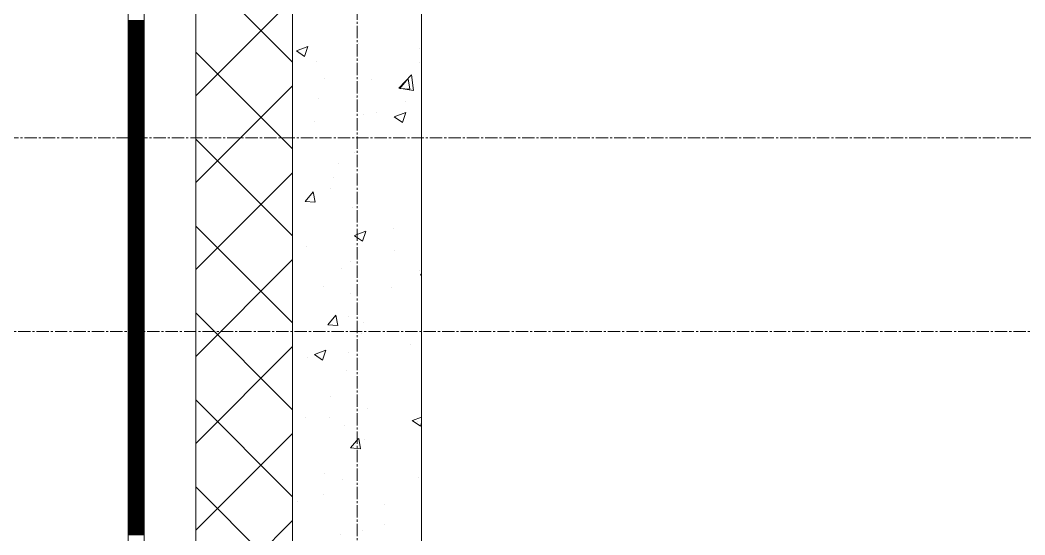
# Model space of a CAD drawing. Header units: millimetres. Extents: x 538266 to 1167394, y 114608 to 637157.
# Drawn here: x 828715 to 830273, y 190498 to 191295 of the extents above; entities that cross this region are included whole.
import ezdxf
from ezdxf.enums import TextEntityAlignment as Align

# ---------------------------------------------------------------- set-up
doc = ezdxf.new("R2010")
doc.units = ezdxf.units.MM
doc.linetypes.add('CENTER2', pattern=[28.575, 19.05, -3.175, 3.175, -3.175])
doc.linetypes.add('DASHED', pattern=[19.05, 12.7, -6.35])
doc.layers.get('Defpoints').update_dxf_attribs({"color": 140})
doc.layers.add('АР_Делит', color=120, linetype='Continuous', lineweight=0, plot=False)
for name, color, linetype, lineweight in [('АР_Стены ПЕНОблок', 52, 'Continuous', 20), ('АР_Тонкая', 254, 'Continuous', 5), ('АР_Утеплитель', 31, 'Continuous', 0), ('АР_Штриховка', 8, 'Continuous', 0)]:
    doc.layers.add(name, color=color, linetype=linetype, lineweight=lineweight)
doc.layers.add('РД_Оси_100', color=7, linetype='Continuous', lineweight=0, true_color=0x525252)
doc.styles.add('style1', font='ARIALN.TTF')

# ---------------------------------------------------------------- blocks, each defined once
blk = doc.blocks.new('2_этаж')
at = {"layer": 'АР_Стены ПЕНОблок', "color": 18, "linetype": 'Continuous', "lineweight": 20, "true_color": 0x000000}
for p, q in [((672773.6, 213213.2), (672773.6, 137013.2)), ((672973.6, 137013.2), (672973.6, 213213.2))]:
    blk.add_line(p, q, dxfattribs=at)
at = {"layer": 'АР_Тонкая', "color": 18, "linetype": 'Continuous', "lineweight": 5, "true_color": 0x000000}
for p, q in [((672518.6, 213213.2), (672518.6, 137013.2)), ((672543.6, 213213.2), (672543.6, 137013.2)), ((672543.6, 137013.2), (672543.6, 213213.2)), ((672623.6, 137013.2), (672623.6, 213213.2))]:
    blk.add_line(p, q, dxfattribs=at)
at = {"layer": 'АР_Утеплитель', "color": 18, "linetype": 'Continuous', "lineweight": 0, "true_color": 0x000000}
for p, q in [((672623.6, 213213.2), (672623.6, 137013.2)), ((672773.6, 137013.2), (672773.6, 213213.2))]:
    blk.add_line(p, q, dxfattribs=at)
at = {"layer": 'АР_Штриховка', "color": 18, "linetype": 'Continuous', "lineweight": 0, "true_color": 0x000000}
for p, q in [((672773.6, 191230.5), (672623.6, 191380.5)), ((672623.6, 191178.4), (672773.6, 191328.4)), ((672518.6, 191295), (672543.6, 191295)), ((672518.6, 191294), (672543.6, 191294)), ((672518.6, 191293), (672543.6, 191293)), ((672518.6, 191292), (672543.6, 191292)), ((672518.6, 191291), (672543.6, 191291)), ((672518.6, 191290), (672543.6, 191290)), ((672518.6, 191289), (672543.6, 191289)), ((672518.6, 191288), (672543.6, 191288)), ((672518.6, 191287), (672543.6, 191287)), ((672518.6, 191286), (672543.6, 191286)), ((672518.6, 191285), (672543.6, 191285)), ((672518.6, 191284), (672543.6, 191284)), ((672518.6, 191283), (672543.6, 191283)), ((672518.6, 191282), (672543.6, 191282)), ((672518.6, 191281), (672543.6, 191281)), ((672518.6, 191280), (672543.6, 191280)), ((672518.6, 191279), (672543.6, 191279)), ((672518.6, 191278), (672543.6, 191278)), ((672518.6, 191277), (672543.6, 191277)), ((672518.6, 191276), (672543.6, 191276)), ((672518.6, 191275), (672543.6, 191275)), ((672518.6, 191274), (672543.6, 191274)), ((672518.6, 191273), (672543.6, 191273)), ((672518.6, 191272), (672543.6, 191272)), ((672518.6, 191271), (672543.6, 191271)), ((672518.6, 191270), (672543.6, 191270)), ((672518.6, 191269), (672543.6, 191269)), ((672518.6, 191268), (672543.6, 191268)), ((672518.6, 191267), (672543.6, 191267)), ((672518.6, 191266), (672543.6, 191266)), ((672518.6, 191265), (672543.6, 191265)), ((672518.6, 191264), (672543.6, 191264)), ((672518.6, 191263), (672543.6, 191263)), ((672518.6, 191262), (672543.6, 191262)), ((672518.6, 191261), (672543.6, 191261)), ((672518.6, 191260), (672543.6, 191260)), ((672518.6, 191259), (672543.6, 191259)), ((672876.4, 191259.4), (672876.4, 191259.4)), ((672518.6, 191258), (672543.6, 191258)), ((672518.6, 191257), (672543.6, 191257)), ((672518.6, 191256), (672543.6, 191256)), ((672518.6, 191255), (672543.6, 191255)), ((672518.6, 191254), (672543.6, 191254)), ((672518.6, 191253), (672543.6, 191253)), ((672518.6, 191252), (672543.6, 191252)), ((672518.6, 191251), (672543.6, 191251)), ((672518.6, 191250), (672543.6, 191250)), ((672518.6, 191249), (672543.6, 191249)), ((672518.6, 191248), (672543.6, 191248)), ((672518.6, 191247), (672543.6, 191247)), ((672518.6, 191246), (672543.6, 191246)), ((672518.6, 191245), (672543.6, 191245)), ((672518.6, 191244), (672543.6, 191244)), ((672773.6, 191095.8), (672623.6, 191245.8)), ((672779.6, 191247.9), (672797.4, 191254.7)), ((672779.6, 191247.8), (672792.2, 191239.2)), ((672792.2, 191239.2), (672797.4, 191254.6)), ((672970.1, 191252), (672970.1, 191252)), ((672518.6, 191243), (672543.6, 191243)), ((672518.6, 191242), (672543.6, 191242)), ((672518.6, 191241), (672543.6, 191241)), ((672518.6, 191240), (672543.6, 191240)), ((672518.6, 191239), (672543.6, 191239)), ((672518.6, 191238), (672543.6, 191238)), ((672518.6, 191237), (672543.6, 191237)), ((672518.6, 191236), (672543.6, 191236)), ((672518.6, 191235), (672543.6, 191235)), ((672518.6, 191234), (672543.6, 191234)), ((672518.6, 191233), (672543.6, 191233)), ((672518.6, 191232), (672543.6, 191232)), ((672518.6, 191231), (672543.6, 191231)), ((672518.6, 191230), (672543.6, 191230)), ((672518.6, 191229), (672543.6, 191229)), ((672518.6, 191228), (672543.6, 191228)), ((672810.3, 191231), (672810.3, 191231)), ((672873.9, 191239.3), (672873.9, 191239.3)), ((672970.9, 191229.8), (672970.9, 191229.8)), ((672518.6, 191227), (672543.6, 191227)), ((672518.6, 191226), (672543.6, 191226)), ((672518.6, 191225), (672543.6, 191225)), ((672518.6, 191224), (672543.6, 191224)), ((672518.6, 191223), (672543.6, 191223)), ((672518.6, 191222), (672543.6, 191222)), ((672518.6, 191221), (672543.6, 191221)), ((672518.6, 191220), (672543.6, 191220)), ((672518.6, 191219), (672543.6, 191219)), ((672518.6, 191218), (672543.6, 191218)), ((672518.6, 191217), (672543.6, 191217)), ((672518.6, 191216), (672543.6, 191216)), ((672518.6, 191215), (672543.6, 191215)), ((672518.6, 191214), (672543.6, 191214)), ((672518.6, 191213), (672543.6, 191213)), ((672518.6, 191212), (672543.6, 191212)), ((672518.6, 191211), (672543.6, 191211)), ((672518.6, 191210), (672543.6, 191210)), ((672518.6, 191209), (672543.6, 191209)), ((672518.6, 191208), (672543.6, 191208)), ((672518.6, 191207), (672543.6, 191207)), ((672518.6, 191206), (672543.6, 191206)), ((672518.6, 191205), (672543.6, 191205)), ((672518.6, 191204), (672543.6, 191204)), ((672518.6, 191203), (672543.6, 191203)), ((672518.6, 191202), (672543.6, 191202)), ((672518.6, 191201), (672543.6, 191201)), ((672518.6, 191200), (672543.6, 191200)), ((672518.6, 191199), (672543.6, 191199)), ((672518.6, 191198), (672543.6, 191198)), ((672518.6, 191197), (672543.6, 191197)), ((672822.8, 191204.3), (672822.8, 191204.3)), ((672895.7, 191202.9), (672895.7, 191202.9)), ((672938.3, 191190.1), (672958, 191210.7)), ((672940.1, 191189.7), (672952.3, 191204.3)), ((672955.5, 191188.4), (672952.6, 191204.3)), ((672960.9, 191186.6), (672958.1, 191210.7)), ((672518.6, 191196), (672543.6, 191196)), ((672518.6, 191195), (672543.6, 191195)), ((672518.6, 191194), (672543.6, 191194)), ((672518.6, 191193), (672543.6, 191193)), ((672518.6, 191192), (672543.6, 191192)), ((672518.6, 191191), (672543.6, 191191)), ((672518.6, 191190), (672543.6, 191190)), ((672518.6, 191189), (672543.6, 191189)), ((672518.6, 191188), (672543.6, 191188)), ((672518.6, 191187), (672543.6, 191187)), ((672518.6, 191186), (672543.6, 191186)), ((672518.6, 191185), (672543.6, 191185)), ((672518.6, 191184), (672543.6, 191184)), ((672518.6, 191183), (672543.6, 191183)), ((672518.6, 191182), (672543.6, 191182)), ((672518.6, 191181), (672543.6, 191181)), ((672623.6, 191043.7), (672773.6, 191193.7)), ((672938.3, 191190), (672960.9, 191186.5)), ((672940.1, 191189.7), (672955.3, 191188.4)), ((672518.6, 191180), (672543.6, 191180)), ((672518.6, 191179), (672543.6, 191179)), ((672518.6, 191178), (672543.6, 191178)), ((672518.6, 191177), (672543.6, 191177)), ((672518.6, 191176), (672543.6, 191176)), ((672518.6, 191175), (672543.6, 191175)), ((672518.6, 191174), (672543.6, 191174)), ((672518.6, 191173), (672543.6, 191173)), ((672518.6, 191172), (672543.6, 191172)), ((672518.6, 191171), (672543.6, 191171)), ((672518.6, 191170), (672543.6, 191170)), ((672518.6, 191169), (672543.6, 191169)), ((672518.6, 191168), (672543.6, 191168)), ((672518.6, 191167), (672543.6, 191167)), ((672518.6, 191166), (672543.6, 191166)), ((672813.7, 191174.6), (672813.7, 191174.6)), ((672873.3, 191174.9), (672873.3, 191174.9)), ((672949.3, 191168.8), (672949.3, 191168.8)), ((672518.6, 191165), (672543.6, 191165)), ((672518.6, 191164), (672543.6, 191164)), ((672518.6, 191163), (672543.6, 191163)), ((672518.6, 191162), (672543.6, 191162)), ((672518.6, 191161), (672543.6, 191161)), ((672518.6, 191160), (672543.6, 191160)), ((672518.6, 191159), (672543.6, 191159)), ((672518.6, 191158), (672543.6, 191158)), ((672518.6, 191157), (672543.6, 191157)), ((672518.6, 191156), (672543.6, 191156)), ((672518.6, 191155), (672543.6, 191155)), ((672518.6, 191154), (672543.6, 191154)), ((672518.6, 191153), (672543.6, 191153)), ((672518.6, 191152), (672543.6, 191152)), ((672518.6, 191151), (672543.6, 191151)), ((672518.6, 191150), (672543.6, 191150)), ((672903.2, 191151.8), (672903.2, 191151.8)), ((672931.2, 191145.7), (672949, 191152.5)), ((672943.8, 191137), (672949, 191152.3)), ((672518.6, 191149), (672543.6, 191149)), ((672518.6, 191148), (672543.6, 191148)), ((672518.6, 191147), (672543.6, 191147)), ((672518.6, 191146), (672543.6, 191146)), ((672518.6, 191145), (672543.6, 191145)), ((672518.6, 191144), (672543.6, 191144)), ((672518.6, 191143), (672543.6, 191143)), ((672518.6, 191142), (672543.6, 191142)), ((672518.6, 191141), (672543.6, 191141)), ((672518.6, 191140), (672543.6, 191140)), ((672518.6, 191139), (672543.6, 191139)), ((672518.6, 191138), (672543.6, 191138)), ((672518.6, 191137), (672543.6, 191137)), ((672518.6, 191136), (672543.6, 191136)), ((672518.6, 191135), (672543.6, 191135)), ((672807, 191139.1), (672807, 191139.1)), ((672883.6, 191148.6), (672883.6, 191148.6)), ((672931.2, 191145.5), (672943.8, 191137)), ((672518.6, 191134), (672543.6, 191134)), ((672518.6, 191133), (672543.6, 191133)), ((672518.6, 191132), (672543.6, 191132)), ((672518.6, 191131), (672543.6, 191131)), ((672518.6, 191130), (672543.6, 191130)), ((672518.6, 191129), (672543.6, 191129)), ((672518.6, 191128), (672543.6, 191128)), ((672518.6, 191127), (672543.6, 191127)), ((672518.6, 191126), (672543.6, 191126)), ((672518.6, 191125), (672543.6, 191125)), ((672518.6, 191124), (672543.6, 191124)), ((672518.6, 191123), (672543.6, 191123)), ((672518.6, 191122), (672543.6, 191122)), ((672518.6, 191121), (672543.6, 191121)), ((672518.6, 191120), (672543.6, 191120)), ((672518.6, 191119), (672543.6, 191119)), ((672518.6, 191118), (672543.6, 191118)), ((672518.6, 191117), (672543.6, 191117)), ((672518.6, 191116), (672543.6, 191116)), ((672518.6, 191115), (672543.6, 191115)), ((672518.6, 191114), (672543.6, 191114)), ((672518.6, 191113), (672543.6, 191113)), ((672518.6, 191112), (672543.6, 191112)), ((672518.6, 191111), (672543.6, 191111)), ((672518.6, 191110), (672543.6, 191110)), ((672518.6, 191109), (672543.6, 191109)), ((672518.6, 191108), (672543.6, 191108)), ((672518.6, 191107), (672543.6, 191107)), ((672518.6, 191106), (672543.6, 191106)), ((672518.6, 191105), (672543.6, 191105)), ((672518.6, 191104), (672543.6, 191104)), ((672518.6, 191103), (672543.6, 191103)), ((672773.6, 190961.1), (672623.6, 191111.1)), ((672518.6, 191102), (672543.6, 191102)), ((672518.6, 191101), (672543.6, 191101)), ((672518.6, 191100), (672543.6, 191100)), ((672518.6, 191099), (672543.6, 191099)), ((672518.6, 191098), (672543.6, 191098)), ((672518.6, 191097), (672543.6, 191097)), ((672518.6, 191096), (672543.6, 191096)), ((672518.6, 191095), (672543.6, 191095)), ((672518.6, 191094), (672543.6, 191094)), ((672518.6, 191093), (672543.6, 191093)), ((672518.6, 191092), (672543.6, 191092)), ((672518.6, 191091), (672543.6, 191091)), ((672518.6, 191090), (672543.6, 191090)), ((672518.6, 191089), (672543.6, 191089)), ((672518.6, 191088), (672543.6, 191088)), ((672870.3, 191090.3), (672870.3, 191090.3)), ((672518.6, 191087), (672543.6, 191087)), ((672518.6, 191086), (672543.6, 191086)), ((672518.6, 191085), (672543.6, 191085)), ((672518.6, 191084), (672543.6, 191084)), ((672518.6, 191083), (672543.6, 191083)), ((672518.6, 191082), (672543.6, 191082)), ((672518.6, 191081), (672543.6, 191081)), ((672518.6, 191080), (672543.6, 191080)), ((672518.6, 191079), (672543.6, 191079)), ((672518.6, 191078), (672543.6, 191078)), ((672518.6, 191077), (672543.6, 191077)), ((672518.6, 191076), (672543.6, 191076)), ((672518.6, 191075), (672543.6, 191075)), ((672518.6, 191074), (672543.6, 191074)), ((672518.6, 191073), (672543.6, 191073)), ((672518.6, 191072), (672543.6, 191072)), ((672845.2, 191073.8), (672845.2, 191073.8)), ((672518.6, 191071), (672543.6, 191071)), ((672518.6, 191070), (672543.6, 191070)), ((672518.6, 191069), (672543.6, 191069)), ((672518.6, 191068), (672543.6, 191068)), ((672518.6, 191067), (672543.6, 191067)), ((672518.6, 191066), (672543.6, 191066)), ((672518.6, 191065), (672543.6, 191065)), ((672518.6, 191064), (672543.6, 191064)), ((672518.6, 191063), (672543.6, 191063)), ((672518.6, 191062), (672543.6, 191062)), ((672518.6, 191061), (672543.6, 191061)), ((672518.6, 191060), (672543.6, 191060)), ((672518.6, 191059), (672543.6, 191059)), ((672518.6, 191058), (672543.6, 191058)), ((672518.6, 191057), (672543.6, 191057)), ((672623.6, 190909), (672773.6, 191059)), ((672518.6, 191056), (672543.6, 191056)), ((672518.6, 191055), (672543.6, 191055)), ((672518.6, 191054), (672543.6, 191054)), ((672518.6, 191053), (672543.6, 191053)), ((672518.6, 191052), (672543.6, 191052)), ((672518.6, 191051), (672543.6, 191051)), ((672518.6, 191050), (672543.6, 191050)), ((672518.6, 191049), (672543.6, 191049)), ((672518.6, 191048), (672543.6, 191048)), ((672518.6, 191047), (672543.6, 191047)), ((672518.6, 191046), (672543.6, 191046)), ((672518.6, 191045), (672543.6, 191045)), ((672518.6, 191044), (672543.6, 191044)), ((672518.6, 191043), (672543.6, 191043)), ((672518.6, 191042), (672543.6, 191042)), ((672518.6, 191041), (672543.6, 191041)), ((672836.4, 191051.6), (672836.4, 191051.6)), ((672518.6, 191040), (672543.6, 191040)), ((672518.6, 191039), (672543.6, 191039)), ((672518.6, 191038), (672543.6, 191038)), ((672518.6, 191037), (672543.6, 191037)), ((672518.6, 191036), (672543.6, 191036)), ((672518.6, 191035), (672543.6, 191035)), ((672518.6, 191034), (672543.6, 191034)), ((672518.6, 191033), (672543.6, 191033)), ((672518.6, 191032), (672543.6, 191032)), ((672518.6, 191031), (672543.6, 191031)), ((672518.6, 191030), (672543.6, 191030)), ((672518.6, 191029), (672543.6, 191029)), ((672518.6, 191028), (672543.6, 191028)), ((672518.6, 191027), (672543.6, 191027)), ((672518.6, 191026), (672543.6, 191026)), ((672793.1, 191014.6), (672805.4, 191029.2)), ((672808.6, 191013.3), (672805.6, 191029.2)), ((672832.5, 191034.2), (672832.5, 191034.2)), ((672518.6, 191025), (672543.6, 191025)), ((672518.6, 191024), (672543.6, 191024)), ((672518.6, 191023), (672543.6, 191023)), ((672518.6, 191022), (672543.6, 191022)), ((672518.6, 191021), (672543.6, 191021)), ((672518.6, 191020), (672543.6, 191020)), ((672518.6, 191019), (672543.6, 191019)), ((672518.6, 191018), (672543.6, 191018)), ((672518.6, 191017), (672543.6, 191017)), ((672518.6, 191016), (672543.6, 191016)), ((672518.6, 191015), (672543.6, 191015)), ((672518.6, 191014), (672543.6, 191014)), ((672518.6, 191013), (672543.6, 191013)), ((672518.6, 191012), (672543.6, 191012)), ((672518.6, 191011), (672543.6, 191011)), ((672518.6, 191010), (672543.6, 191010)), ((672793.1, 191014.6), (672808.3, 191013.2)), ((672518.6, 191009), (672543.6, 191009)), ((672518.6, 191008), (672543.6, 191008)), ((672518.6, 191007), (672543.6, 191007)), ((672518.6, 191006), (672543.6, 191006)), ((672518.6, 191005), (672543.6, 191005)), ((672518.6, 191004), (672543.6, 191004)), ((672518.6, 191003), (672543.6, 191003)), ((672518.6, 191002), (672543.6, 191002)), ((672518.6, 191001), (672543.6, 191001)), ((672518.6, 191000), (672543.6, 191000)), ((672518.6, 190999), (672543.6, 190999)), ((672518.6, 190998), (672543.6, 190998)), ((672518.6, 190997), (672543.6, 190997)), ((672518.6, 190996), (672543.6, 190996)), ((672518.6, 190995), (672543.6, 190995)), ((672518.6, 190994), (672543.6, 190994)), ((672867.2, 191005.8), (672867.2, 191005.8)), ((672518.6, 190993), (672543.6, 190993)), ((672518.6, 190992), (672543.6, 190992)), ((672518.6, 190991), (672543.6, 190991)), ((672518.6, 190990), (672543.6, 190990)), ((672518.6, 190989), (672543.6, 190989)), ((672518.6, 190988), (672543.6, 190988)), ((672518.6, 190987), (672543.6, 190987)), ((672518.6, 190986), (672543.6, 190986)), ((672518.6, 190985), (672543.6, 190985)), ((672518.6, 190984), (672543.6, 190984)), ((672518.6, 190983), (672543.6, 190983)), ((672518.6, 190982), (672543.6, 190982)), ((672518.6, 190981), (672543.6, 190981)), ((672518.6, 190980), (672543.6, 190980)), ((672518.6, 190979), (672543.6, 190979)), ((672518.6, 190978), (672543.6, 190978)), ((672518.6, 190977), (672543.6, 190977)), ((672518.6, 190976), (672543.6, 190976)), ((672518.6, 190975), (672543.6, 190975)), ((672518.6, 190974), (672543.6, 190974)), ((672518.6, 190973), (672543.6, 190973)), ((672518.6, 190972), (672543.6, 190972)), ((672518.6, 190971), (672543.6, 190971)), ((672518.6, 190970), (672543.6, 190970)), ((672518.6, 190969), (672543.6, 190969)), ((672518.6, 190968), (672543.6, 190968)), ((672518.6, 190967), (672543.6, 190967)), ((672518.6, 190966), (672543.6, 190966)), ((672518.6, 190965), (672543.6, 190965)), ((672518.6, 190964), (672543.6, 190964)), ((672518.6, 190963), (672543.6, 190963)), ((672773.6, 190826.4), (672623.6, 190976.4)), ((672869.4, 190961.5), (672887.2, 190968.3)), ((672882, 190952.8), (672887.2, 190968.1)), ((672930, 190972.6), (672930, 190972.6)), ((672518.6, 190962), (672543.6, 190962)), ((672518.6, 190961), (672543.6, 190961)), ((672518.6, 190960), (672543.6, 190960)), ((672518.6, 190959), (672543.6, 190959)), ((672518.6, 190958), (672543.6, 190958)), ((672518.6, 190957), (672543.6, 190957)), ((672518.6, 190956), (672543.6, 190956)), ((672518.6, 190955), (672543.6, 190955)), ((672518.6, 190954), (672543.6, 190954)), ((672518.6, 190953), (672543.6, 190953)), ((672518.6, 190952), (672543.6, 190952)), ((672518.6, 190951), (672543.6, 190951)), ((672518.6, 190950), (672543.6, 190950)), ((672518.6, 190949), (672543.6, 190949)), ((672518.6, 190948), (672543.6, 190948)), ((672869.4, 190961.3), (672882, 190952.8)), ((672518.6, 190947), (672543.6, 190947)), ((672518.6, 190946), (672543.6, 190946)), ((672518.6, 190945), (672543.6, 190945)), ((672518.6, 190944), (672543.6, 190944)), ((672518.6, 190943), (672543.6, 190943)), ((672518.6, 190942), (672543.6, 190942)), ((672518.6, 190941), (672543.6, 190941)), ((672518.6, 190940), (672543.6, 190940)), ((672518.6, 190939), (672543.6, 190939)), ((672518.6, 190938), (672543.6, 190938)), ((672518.6, 190937), (672543.6, 190937)), ((672518.6, 190936), (672543.6, 190936)), ((672518.6, 190935), (672543.6, 190935)), ((672518.6, 190934), (672543.6, 190934)), ((672518.6, 190933), (672543.6, 190933)), ((672518.6, 190932), (672543.6, 190932)), ((672795.7, 190944), (672795.7, 190944)), ((672931.3, 190938.3), (672931.3, 190938.3)), ((672518.6, 190931), (672543.6, 190931)), ((672518.6, 190930), (672543.6, 190930)), ((672518.6, 190929), (672543.6, 190929)), ((672518.6, 190928), (672543.6, 190928)), ((672518.6, 190927), (672543.6, 190927)), ((672518.6, 190926), (672543.6, 190926)), ((672518.6, 190925), (672543.6, 190925)), ((672518.6, 190924), (672543.6, 190924)), ((672518.6, 190923), (672543.6, 190923)), ((672518.6, 190922), (672543.6, 190922)), ((672518.6, 190921), (672543.6, 190921)), ((672518.6, 190920), (672543.6, 190920)), ((672518.6, 190919), (672543.6, 190919)), ((672518.6, 190918), (672543.6, 190918)), ((672518.6, 190917), (672543.6, 190917)), ((672518.6, 190916), (672543.6, 190916)), ((672623.6, 190774.3), (672773.6, 190924.3)), ((672864.1, 190921.2), (672864.1, 190921.2)), ((672518.6, 190915), (672543.6, 190915)), ((672518.6, 190914), (672543.6, 190914)), ((672518.6, 190913), (672543.6, 190913)), ((672518.6, 190912), (672543.6, 190912)), ((672518.6, 190911), (672543.6, 190911)), ((672518.6, 190910), (672543.6, 190910)), ((672518.6, 190909), (672543.6, 190909)), ((672518.6, 190908), (672543.6, 190908)), ((672518.6, 190907), (672543.6, 190907)), ((672518.6, 190906), (672543.6, 190906)), ((672518.6, 190905), (672543.6, 190905)), ((672518.6, 190904), (672543.6, 190904)), ((672518.6, 190903), (672543.6, 190903)), ((672518.6, 190902), (672543.6, 190902)), ((672518.6, 190901), (672543.6, 190901)), ((672849.3, 190909.9), (672849.3, 190909.9)), ((672970.2, 190908.1), (672970.2, 190908.1)), ((672971.9, 190900.6), (672973.6, 190902.3)), ((672972, 190900.5), (672973.6, 190900.3)), ((672518.6, 190900), (672543.6, 190900)), ((672518.6, 190899), (672543.6, 190899)), ((672518.6, 190898), (672543.6, 190898)), ((672518.6, 190897), (672543.6, 190897)), ((672518.6, 190896), (672543.6, 190896)), ((672518.6, 190895), (672543.6, 190895)), ((672518.6, 190894), (672543.6, 190894)), ((672518.6, 190893), (672543.6, 190893)), ((672518.6, 190892), (672543.6, 190892)), ((672518.6, 190891), (672543.6, 190891)), ((672518.6, 190890), (672543.6, 190890)), ((672518.6, 190889), (672543.6, 190889)), ((672518.6, 190888), (672543.6, 190888)), ((672518.6, 190887), (672543.6, 190887)), ((672518.6, 190886), (672543.6, 190886)), ((672518.6, 190885), (672543.6, 190885)), ((672518.6, 190884), (672543.6, 190884)), ((672518.6, 190883), (672543.6, 190883)), ((672518.6, 190882), (672543.6, 190882)), ((672518.6, 190881), (672543.6, 190881)), ((672518.6, 190880), (672543.6, 190880)), ((672518.6, 190879), (672543.6, 190879)), ((672518.6, 190878), (672543.6, 190878)), ((672518.6, 190877), (672543.6, 190877)), ((672518.6, 190876), (672543.6, 190876)), ((672518.6, 190875), (672543.6, 190875)), ((672518.6, 190874), (672543.6, 190874)), ((672518.6, 190873), (672543.6, 190873)), ((672518.6, 190872), (672543.6, 190872)), ((672518.6, 190871), (672543.6, 190871)), ((672518.6, 190870), (672543.6, 190870)), ((672822, 190882.7), (672822, 190882.7)), ((672863.2, 190872.4), (672863.2, 190872.4)), ((672926.8, 190880.8), (672926.8, 190880.8)), ((672518.6, 190869), (672543.6, 190869)), ((672518.6, 190868), (672543.6, 190868)), ((672518.6, 190867), (672543.6, 190867)), ((672518.6, 190866), (672543.6, 190866)), ((672518.6, 190865), (672543.6, 190865)), ((672518.6, 190864), (672543.6, 190864)), ((672518.6, 190863), (672543.6, 190863)), ((672518.6, 190862), (672543.6, 190862)), ((672518.6, 190861), (672543.6, 190861)), ((672518.6, 190860), (672543.6, 190860)), ((672518.6, 190859), (672543.6, 190859)), ((672518.6, 190858), (672543.6, 190858)), ((672518.6, 190857), (672543.6, 190857)), ((672518.6, 190856), (672543.6, 190856)), ((672518.6, 190855), (672543.6, 190855)), ((672518.6, 190854), (672543.6, 190854)), ((672518.6, 190853), (672543.6, 190853)), ((672518.6, 190852), (672543.6, 190852)), ((672518.6, 190851), (672543.6, 190851)), ((672518.6, 190850), (672543.6, 190850)), ((672518.6, 190849), (672543.6, 190849)), ((672518.6, 190848), (672543.6, 190848)), ((672518.6, 190847), (672543.6, 190847)), ((672518.6, 190846), (672543.6, 190846)), ((672518.6, 190845), (672543.6, 190845)), ((672518.6, 190844), (672543.6, 190844)), ((672518.6, 190843), (672543.6, 190843)), ((672518.6, 190842), (672543.6, 190842)), ((672518.6, 190841), (672543.6, 190841)), ((672518.6, 190840), (672543.6, 190840)), ((672518.6, 190839), (672543.6, 190839)), ((672773.6, 190691.7), (672623.6, 190841.7)), ((672828.4, 190823.5), (672840.6, 190838.1)), ((672843.8, 190822.2), (672840.9, 190838.1)), ((672518.6, 190838), (672543.6, 190838)), ((672518.6, 190837), (672543.6, 190837)), ((672518.6, 190836), (672543.6, 190836)), ((672518.6, 190835), (672543.6, 190835)), ((672518.6, 190834), (672543.6, 190834)), ((672518.6, 190833), (672543.6, 190833)), ((672518.6, 190832), (672543.6, 190832)), ((672518.6, 190831), (672543.6, 190831)), ((672518.6, 190830), (672543.6, 190830)), ((672518.6, 190829), (672543.6, 190829)), ((672518.6, 190828), (672543.6, 190828)), ((672518.6, 190827), (672543.6, 190827)), ((672518.6, 190826), (672543.6, 190826)), ((672518.6, 190825), (672543.6, 190825)), ((672518.6, 190824), (672543.6, 190824)), ((672518.6, 190823), (672543.6, 190823)), ((672828.4, 190823.5), (672843.6, 190822.2)), ((672861, 190836.7), (672861, 190836.7)), ((672882.9, 190826.9), (672882.9, 190826.9)), ((672518.6, 190822), (672543.6, 190822)), ((672518.6, 190821), (672543.6, 190821)), ((672518.6, 190820), (672543.6, 190820)), ((672518.6, 190819), (672543.6, 190819)), ((672518.6, 190818), (672543.6, 190818)), ((672518.6, 190817), (672543.6, 190817)), ((672518.6, 190816), (672543.6, 190816)), ((672518.6, 190815), (672543.6, 190815)), ((672518.6, 190814), (672543.6, 190814)), ((672518.6, 190813), (672543.6, 190813)), ((672518.6, 190812), (672543.6, 190812)), ((672518.6, 190811), (672543.6, 190811)), ((672518.6, 190810), (672543.6, 190810)), ((672518.6, 190809), (672543.6, 190809)), ((672518.6, 190808), (672543.6, 190808)), ((672518.6, 190807), (672543.6, 190807)), ((672880.8, 190809.2), (672880.8, 190809.2)), ((672518.6, 190806), (672543.6, 190806)), ((672518.6, 190805), (672543.6, 190805)), ((672518.6, 190804), (672543.6, 190804)), ((672518.6, 190803), (672543.6, 190803)), ((672518.6, 190802), (672543.6, 190802)), ((672518.6, 190801), (672543.6, 190801)), ((672518.6, 190800), (672543.6, 190800)), ((672518.6, 190799), (672543.6, 190799)), ((672518.6, 190798), (672543.6, 190798)), ((672518.6, 190797), (672543.6, 190797)), ((672518.6, 190796), (672543.6, 190796)), ((672518.6, 190795), (672543.6, 190795)), ((672518.6, 190794), (672543.6, 190794)), ((672518.6, 190793), (672543.6, 190793)), ((672518.6, 190792), (672543.6, 190792)), ((672956.2, 190793.2), (672956.2, 190793.2)), ((672518.6, 190791), (672543.6, 190791)), ((672518.6, 190790), (672543.6, 190790)), ((672518.6, 190789), (672543.6, 190789)), ((672518.6, 190788), (672543.6, 190788)), ((672518.6, 190787), (672543.6, 190787)), ((672518.6, 190786), (672543.6, 190786)), ((672518.6, 190785), (672543.6, 190785)), ((672518.6, 190784), (672543.6, 190784)), ((672518.6, 190783), (672543.6, 190783)), ((672518.6, 190782), (672543.6, 190782)), ((672518.6, 190781), (672543.6, 190781)), ((672518.6, 190780), (672543.6, 190780)), ((672518.6, 190779), (672543.6, 190779)), ((672518.6, 190778), (672543.6, 190778)), ((672518.6, 190777), (672543.6, 190777)), ((672518.6, 190776), (672543.6, 190776)), ((672623.6, 190639.6), (672773.6, 190789.6)), ((672807.6, 190777.3), (672825.4, 190784.1)), ((672807.6, 190777.1), (672820.2, 190768.6)), ((672820.2, 190768.6), (672825.4, 190783.9)), ((672860, 190780.6), (672860, 190780.6)), ((672518.6, 190775), (672543.6, 190775)), ((672518.6, 190774), (672543.6, 190774)), ((672518.6, 190773), (672543.6, 190773)), ((672518.6, 190772), (672543.6, 190772)), ((672518.6, 190771), (672543.6, 190771)), ((672518.6, 190770), (672543.6, 190770)), ((672518.6, 190769), (672543.6, 190769)), ((672518.6, 190768), (672543.6, 190768)), ((672518.6, 190767), (672543.6, 190767)), ((672518.6, 190766), (672543.6, 190766)), ((672518.6, 190765), (672543.6, 190765)), ((672518.6, 190764), (672543.6, 190764)), ((672518.6, 190763), (672543.6, 190763)), ((672518.6, 190762), (672543.6, 190762)), ((672518.6, 190761), (672543.6, 190761)), ((672796.4, 190772.2), (672796.4, 190772.2)), ((672518.6, 190760), (672543.6, 190760)), ((672518.6, 190759), (672543.6, 190759)), ((672518.6, 190758), (672543.6, 190758)), ((672518.6, 190757), (672543.6, 190757)), ((672518.6, 190756), (672543.6, 190756)), ((672518.6, 190755), (672543.6, 190755)), ((672518.6, 190754), (672543.6, 190754)), ((672518.6, 190753), (672543.6, 190753)), ((672518.6, 190752), (672543.6, 190752)), ((672518.6, 190751), (672543.6, 190751)), ((672518.6, 190750), (672543.6, 190750)), ((672518.6, 190749), (672543.6, 190749)), ((672518.6, 190748), (672543.6, 190748)), ((672518.6, 190747), (672543.6, 190747)), ((672518.6, 190746), (672543.6, 190746)), ((672518.6, 190745), (672543.6, 190745)), ((672857.9, 190752.1), (672857.9, 190752.1)), ((672518.6, 190744), (672543.6, 190744)), ((672518.6, 190743), (672543.6, 190743)), ((672518.6, 190742), (672543.6, 190742)), ((672518.6, 190741), (672543.6, 190741)), ((672518.6, 190740), (672543.6, 190740)), ((672518.6, 190739), (672543.6, 190739)), ((672518.6, 190738), (672543.6, 190738)), ((672518.6, 190737), (672543.6, 190737)), ((672518.6, 190736), (672543.6, 190736)), ((672518.6, 190735), (672543.6, 190735)), ((672518.6, 190734), (672543.6, 190734)), ((672518.6, 190733), (672543.6, 190733)), ((672518.6, 190732), (672543.6, 190732)), ((672518.6, 190731), (672543.6, 190731)), ((672518.6, 190730), (672543.6, 190730)), ((672518.6, 190729), (672543.6, 190729)), ((672518.6, 190728), (672543.6, 190728)), ((672518.6, 190727), (672543.6, 190727)), ((672518.6, 190726), (672543.6, 190726)), ((672518.6, 190725), (672543.6, 190725)), ((672518.6, 190724), (672543.6, 190724)), ((672518.6, 190723), (672543.6, 190723)), ((672518.6, 190722), (672543.6, 190722)), ((672518.6, 190721), (672543.6, 190721)), ((672518.6, 190720), (672543.6, 190720)), ((672518.6, 190719), (672543.6, 190719)), ((672518.6, 190718), (672543.6, 190718)), ((672518.6, 190717), (672543.6, 190717)), ((672518.6, 190716), (672543.6, 190716)), ((672518.6, 190715), (672543.6, 190715)), ((672518.6, 190714), (672543.6, 190714)), ((672518.6, 190713), (672543.6, 190713)), ((672518.6, 190712), (672543.6, 190712)), ((672518.6, 190711), (672543.6, 190711)), ((672518.6, 190710), (672543.6, 190710)), ((672518.6, 190709), (672543.6, 190709)), ((672518.6, 190708), (672543.6, 190708)), ((672518.6, 190707), (672543.6, 190707)), ((672518.6, 190706), (672543.6, 190706)), ((672518.6, 190705), (672543.6, 190705)), ((672518.6, 190704), (672543.6, 190704)), ((672518.6, 190703), (672543.6, 190703)), ((672518.6, 190702), (672543.6, 190702)), ((672518.6, 190701), (672543.6, 190701)), ((672518.6, 190700), (672543.6, 190700)), ((672518.6, 190699), (672543.6, 190699)), ((672518.6, 190698), (672543.6, 190698)), ((672773.6, 190557), (672623.6, 190707)), ((672831.8, 190712.6), (672831.8, 190712.6)), ((672518.6, 190697), (672543.6, 190697)), ((672518.6, 190696), (672543.6, 190696)), ((672518.6, 190695), (672543.6, 190695)), ((672518.6, 190694), (672543.6, 190694)), ((672518.6, 190693), (672543.6, 190693)), ((672518.6, 190692), (672543.6, 190692)), ((672518.6, 190691), (672543.6, 190691)), ((672518.6, 190690), (672543.6, 190690)), ((672518.6, 190689), (672543.6, 190689)), ((672518.6, 190688), (672543.6, 190688)), ((672518.6, 190687), (672543.6, 190687)), ((672518.6, 190686), (672543.6, 190686)), ((672518.6, 190685), (672543.6, 190685)), ((672518.6, 190684), (672543.6, 190684)), ((672518.6, 190683), (672543.6, 190683)), ((672889.3, 190693.1), (672889.3, 190693.1)), ((672518.6, 190682), (672543.6, 190682)), ((672518.6, 190681), (672543.6, 190681)), ((672518.6, 190680), (672543.6, 190680)), ((672518.6, 190679), (672543.6, 190679)), ((672518.6, 190678), (672543.6, 190678)), ((672518.6, 190677), (672543.6, 190677)), ((672518.6, 190676), (672543.6, 190676)), ((672518.6, 190675), (672543.6, 190675)), ((672518.6, 190674), (672543.6, 190674)), ((672518.6, 190673), (672543.6, 190673)), ((672518.6, 190672), (672543.6, 190672)), ((672518.6, 190671), (672543.6, 190671)), ((672518.6, 190670), (672543.6, 190670)), ((672518.6, 190669), (672543.6, 190669)), ((672518.6, 190668), (672543.6, 190668)), ((672518.6, 190667), (672543.6, 190667)), ((672793.1, 190680.4), (672793.1, 190680.4)), ((672831.3, 190679.4), (672831.3, 190679.4)), ((672854.8, 190667.6), (672854.8, 190667.6)), ((672959.2, 190674.9), (672971.8, 190666.3)), ((672959.3, 190675), (672973.6, 190680.5)), ((672966.9, 190673.7), (672966.9, 190673.7)), ((672971.8, 190666.3), (672973.6, 190671.5)), ((672518.6, 190666), (672543.6, 190666)), ((672518.6, 190665), (672543.6, 190665)), ((672518.6, 190664), (672543.6, 190664)), ((672518.6, 190663), (672543.6, 190663)), ((672518.6, 190662), (672543.6, 190662)), ((672518.6, 190661), (672543.6, 190661)), ((672518.6, 190660), (672543.6, 190660)), ((672518.6, 190659), (672543.6, 190659)), ((672518.6, 190658), (672543.6, 190658)), ((672518.6, 190657), (672543.6, 190657)), ((672518.6, 190656), (672543.6, 190656)), ((672518.6, 190655), (672543.6, 190655)), ((672518.6, 190654), (672543.6, 190654)), ((672518.6, 190653), (672543.6, 190653)), ((672518.6, 190652), (672543.6, 190652)), ((672623.6, 190504.9), (672773.6, 190654.9)), ((672518.6, 190651), (672543.6, 190651)), ((672518.6, 190650), (672543.6, 190650)), ((672518.6, 190649), (672543.6, 190649)), ((672518.6, 190648), (672543.6, 190648)), ((672518.6, 190647), (672543.6, 190647)), ((672518.6, 190646), (672543.6, 190646)), ((672518.6, 190645), (672543.6, 190645)), ((672518.6, 190644), (672543.6, 190644)), ((672518.6, 190643), (672543.6, 190643)), ((672518.6, 190642), (672543.6, 190642)), ((672518.6, 190641), (672543.6, 190641)), ((672518.6, 190640), (672543.6, 190640)), ((672518.6, 190639), (672543.6, 190639)), ((672518.6, 190638), (672543.6, 190638)), ((672518.6, 190637), (672543.6, 190637)), ((672518.6, 190636), (672543.6, 190636)), ((672863.6, 190632.5), (672875.9, 190647)), ((672879.1, 190631.2), (672876.1, 190647.1)), ((672884.9, 190645.3), (672884.9, 190645.3)), ((672518.6, 190635), (672543.6, 190635)), ((672518.6, 190634), (672543.6, 190634)), ((672518.6, 190633), (672543.6, 190633)), ((672518.6, 190632), (672543.6, 190632)), ((672518.6, 190631), (672543.6, 190631)), ((672518.6, 190630), (672543.6, 190630)), ((672518.6, 190629), (672543.6, 190629)), ((672518.6, 190628), (672543.6, 190628)), ((672518.6, 190627), (672543.6, 190627)), ((672518.6, 190626), (672543.6, 190626)), ((672518.6, 190625), (672543.6, 190625)), ((672518.6, 190624), (672543.6, 190624)), ((672518.6, 190623), (672543.6, 190623)), ((672518.6, 190622), (672543.6, 190622)), ((672518.6, 190621), (672543.6, 190621)), ((672518.6, 190620), (672543.6, 190620)), ((672863.6, 190632.5), (672878.8, 190631.1)), ((672518.6, 190619), (672543.6, 190619)), ((672518.6, 190618), (672543.6, 190618)), ((672518.6, 190617), (672543.6, 190617)), ((672518.6, 190616), (672543.6, 190616)), ((672518.6, 190615), (672543.6, 190615)), ((672518.6, 190614), (672543.6, 190614)), ((672518.6, 190613), (672543.6, 190613)), ((672518.6, 190612), (672543.6, 190612)), ((672518.6, 190611), (672543.6, 190611)), ((672518.6, 190610), (672543.6, 190610)), ((672518.6, 190609), (672543.6, 190609)), ((672518.6, 190608), (672543.6, 190608)), ((672518.6, 190607), (672543.6, 190607)), ((672518.6, 190606), (672543.6, 190606)), ((672518.6, 190605), (672543.6, 190605)), ((672518.6, 190604), (672543.6, 190604)), ((672518.6, 190603), (672543.6, 190603)), ((672518.6, 190602), (672543.6, 190602)), ((672518.6, 190601), (672543.6, 190601)), ((672518.6, 190600), (672543.6, 190600)), ((672518.6, 190599), (672543.6, 190599)), ((672518.6, 190598), (672543.6, 190598)), ((672518.6, 190597), (672543.6, 190597)), ((672518.6, 190596), (672543.6, 190596)), ((672518.6, 190595), (672543.6, 190595)), ((672518.6, 190594), (672543.6, 190594)), ((672518.6, 190593), (672543.6, 190593)), ((672518.6, 190592), (672543.6, 190592)), ((672518.6, 190591), (672543.6, 190591)), ((672518.6, 190590), (672543.6, 190590)), ((672518.6, 190589), (672543.6, 190589)), ((672822.5, 190592.9), (672822.5, 190592.9)), ((672518.6, 190588), (672543.6, 190588)), ((672518.6, 190587), (672543.6, 190587)), ((672518.6, 190586), (672543.6, 190586)), ((672518.6, 190585), (672543.6, 190585)), ((672518.6, 190584), (672543.6, 190584)), ((672518.6, 190583), (672543.6, 190583)), ((672518.6, 190582), (672543.6, 190582)), ((672518.6, 190581), (672543.6, 190581)), ((672518.6, 190580), (672543.6, 190580)), ((672518.6, 190579), (672543.6, 190579)), ((672518.6, 190578), (672543.6, 190578)), ((672518.6, 190577), (672543.6, 190577)), ((672518.6, 190576), (672543.6, 190576)), ((672518.6, 190575), (672543.6, 190575)), ((672518.6, 190574), (672543.6, 190574)), ((672851.7, 190583), (672851.7, 190583)), ((672969.4, 190586.5), (672969.4, 190586.5)), ((672518.6, 190573), (672543.6, 190573)), ((672518.6, 190572), (672543.6, 190572)), ((672518.6, 190571), (672543.6, 190571)), ((672518.6, 190570), (672543.6, 190570)), ((672518.6, 190569), (672543.6, 190569)), ((672518.6, 190568), (672543.6, 190568)), ((672518.6, 190567), (672543.6, 190567)), ((672518.6, 190566), (672543.6, 190566)), ((672518.6, 190565), (672543.6, 190565)), ((672518.6, 190564), (672543.6, 190564)), ((672518.6, 190563), (672543.6, 190563)), ((672518.6, 190562), (672543.6, 190562)), ((672518.6, 190561), (672543.6, 190561)), ((672518.6, 190560), (672543.6, 190560)), ((672518.6, 190559), (672543.6, 190559)), ((672518.6, 190558), (672543.6, 190558)), ((672773.6, 190422.3), (672623.6, 190572.3)), ((672821.3, 190561), (672821.3, 190561)), ((672518.6, 190557), (672543.6, 190557)), ((672518.6, 190556), (672543.6, 190556)), ((672518.6, 190555), (672543.6, 190555)), ((672518.6, 190554), (672543.6, 190554)), ((672518.6, 190553), (672543.6, 190553)), ((672518.6, 190552), (672543.6, 190552)), ((672518.6, 190551), (672543.6, 190551)), ((672518.6, 190550), (672543.6, 190550)), ((672518.6, 190549), (672543.6, 190549)), ((672518.6, 190548), (672543.6, 190548)), ((672518.6, 190547), (672543.6, 190547)), ((672518.6, 190546), (672543.6, 190546)), ((672518.6, 190545), (672543.6, 190545)), ((672518.6, 190544), (672543.6, 190544)), ((672518.6, 190543), (672543.6, 190543)), ((672780.8, 190550.3), (672780.8, 190550.3)), ((672916.4, 190544.6), (672916.4, 190544.6)), ((672518.6, 190542), (672543.6, 190542)), ((672518.6, 190541), (672543.6, 190541)), ((672518.6, 190540), (672543.6, 190540)), ((672518.6, 190539), (672543.6, 190539)), ((672518.6, 190538), (672543.6, 190538)), ((672518.6, 190537), (672543.6, 190537)), ((672518.6, 190536), (672543.6, 190536)), ((672518.6, 190535), (672543.6, 190535)), ((672518.6, 190534), (672543.6, 190534)), ((672518.6, 190533), (672543.6, 190533)), ((672518.6, 190532), (672543.6, 190532)), ((672518.6, 190531), (672543.6, 190531)), ((672518.6, 190530), (672543.6, 190530)), ((672518.6, 190529), (672543.6, 190529)), ((672518.6, 190528), (672543.6, 190528)), ((672518.6, 190527), (672543.6, 190527)), ((672518.6, 190526), (672543.6, 190526)), ((672518.6, 190525), (672543.6, 190525)), ((672518.6, 190524), (672543.6, 190524)), ((672518.6, 190523), (672543.6, 190523)), ((672518.6, 190522), (672543.6, 190522)), ((672518.6, 190521), (672543.6, 190521)), ((672518.6, 190520), (672543.6, 190520)), ((672518.6, 190519), (672543.6, 190519)), ((672518.6, 190518), (672543.6, 190518)), ((672518.6, 190517), (672543.6, 190517)), ((672518.6, 190516), (672543.6, 190516)), ((672518.6, 190515), (672543.6, 190515)), ((672518.6, 190514), (672543.6, 190514)), ((672518.6, 190513), (672543.6, 190513)), ((672518.6, 190512), (672543.6, 190512)), ((672518.6, 190511), (672543.6, 190511)), ((672623.6, 190370.2), (672773.6, 190520.2)), ((672916.1, 190513.8), (672916.1, 190513.8)), ((672518.6, 190510), (672543.6, 190510)), ((672518.6, 190509), (672543.6, 190509)), ((672518.6, 190508), (672543.6, 190508)), ((672518.6, 190507), (672543.6, 190507)), ((672518.6, 190506), (672543.6, 190506)), ((672518.6, 190505), (672543.6, 190505)), ((672518.6, 190504), (672543.6, 190504)), ((672518.6, 190503), (672543.6, 190503)), ((672518.6, 190502), (672543.6, 190502)), ((672518.6, 190501), (672543.6, 190501)), ((672518.6, 190500), (672543.6, 190500)), ((672518.6, 190499), (672543.6, 190499)), ((672518.6, 190498), (672543.6, 190498)), ((672848.6, 190498.4), (672848.6, 190498.4)), ((672882.1, 190505.3), (672882.1, 190505.3))]:
    blk.add_line(p, q, dxfattribs=at)
at = {"layer": 'Defpoints', "color": 18, "true_color": 0x000000, "style": 'style1'}
for p in [(677970.6, 219836.4), (678101.2, 211681.4)]:
    blk.add_attdef('АР-ПОМЕЩЕНИЕ:НАИМЕНОВАНИЕ', text='', height=100, dxfattribs=at).set_placement(p, align=Align.MIDDLE)
blk = doc.blocks.new('СОШ_2200_АР_ОСИ_М100_28.05.24')
at = {"layer": 'АР_Делит', "color": 251, "linetype": 'DASHED', "true_color": 0x636466}
blk.add_lwpolyline([(114955, 135155), (114955, -355), (93595.036, -355), (93595.036, 13855), (94145, 13855), (94145, 68320), (66055, 68320), (66055, 13857.73), (83455, 13857.73), (83455, -355), (45245, -355), (45245, 13145), (44695, 13145), (44695, 26755), (45245, 26755), (45245, 68320), (20455, 68320), (20455, 26755), (27955, 26755), (27955, 13145), (-355, 13145), (-355, 100855)], dxfattribs=at)
at = {"layer": 'РД_Оси_100', "color": 251, "linetype": 'CENTER2', "true_color": 0x636466}
blk.add_line((0, -6155), (0, 139938.679), dxfattribs=at)
for points in [[(95715.503, 68700), (-5454.958, 68700), (-5954.958, 68850)], [(78274.959, 68400), (-5454.958, 68400), (-5954.958, 68250)]]:
    blk.add_lwpolyline(points, dxfattribs=at)

msp = doc.modelspace()

# ---------------------------------------------------------------- block references
msp.add_blockref('2_этаж', (156364.3, 0))
at = {"layer": 'РД_Оси_100'}
msp.add_blockref('СОШ_2200_АР_ОСИ_М100_28.05.24', (829237.8, 122413.2), dxfattribs=at)

doc.saveas('drawing.dxf')
